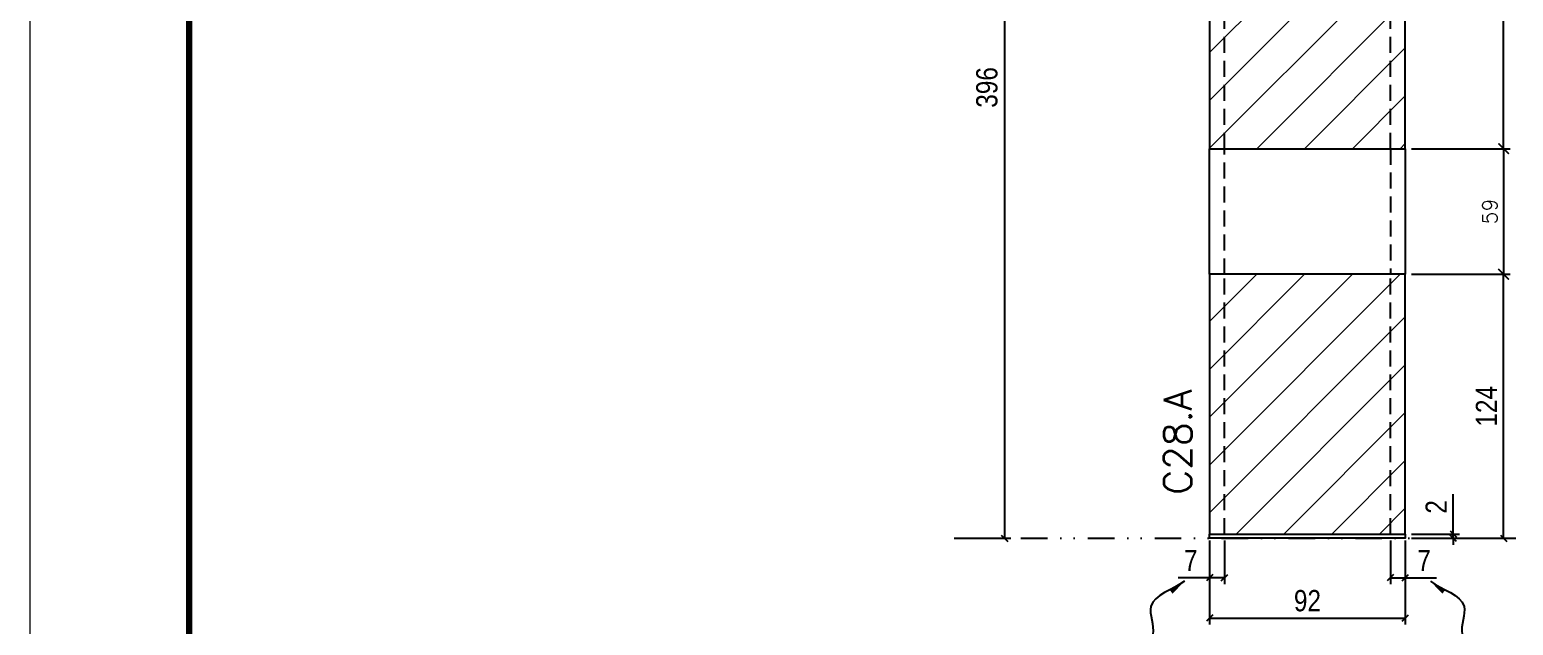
# Model space of a CAD drawing. Extents: x 2949 to 9230, y 1140 to 12527.
# Drawn here: x 2949 to 3647, y 2639 to 2918 of the extents above; entities that cross this region are included whole.
import ezdxf

# ---------------------------------------------------------------- set-up
doc = ezdxf.new("R2010")
doc.units = 0
for name, pattern in [('DASHED', [0.75, 0.5, -0.25]), ('DIVIDE2', [0.625, 0.25, -0.125, 0, -0.125, 0, -0.125]), ('HIDDEN', [0.375, 0.25, -0.125])]:
    doc.linetypes.add(name, pattern=pattern)
for name, color, linetype in [('COTA', 241, 'Continuous'), ('cotas', 4, 'Continuous'), ('Nível', 160, 'Continuous'), ('Painéis', 200, 'Continuous'), ('Sarrafo de Pressão', 42, 'HIDDEN')]:
    doc.layers.add(name, color=color, linetype=linetype)
for name, color, linetype, lineweight in [('Folhas', 255, 'Continuous', 9), ('Hachura', 251, 'Continuous', 9), ('SARRAFO DE PRESSAO', 251, 'DASHED', 9), ('Texto Seção', 7, 'Continuous', 15)]:
    doc.layers.add(name, color=color, linetype=linetype, lineweight=lineweight)
doc.styles.add('COTA TECNICA', font='techl___.ttf', dxfattribs={"height": 10})
doc.styles.add('COTA TECNICA-50', font='techl___.ttf', dxfattribs={"height": 10})
doc.styles.add('REGUA-120', font='ROMANS.shx', dxfattribs={"height": 15})
doc.styles.add('ROMANS', font='romans.shx')
doc.styles.get("Standard").update_dxf_attribs({"font": 'arial.ttf'})
doc.dimstyles.new('COTA PAINEL-50', dxfattribs={"dimtxt": 10, "dimasz": 3, "dimexe": 3, "dimexo": 3, "dimgap": 3, "dimtad": 1, "dimdec": 1, "dimzin": 12, "dimdsep": 46, "dimtxsty": 'COTA TECNICA-50', "dimblk1": 'OBLIQUE', "dimblk2": 'OBLIQUE', "dimsah": 1, "dimcen": 0.9, "dimclrd": 4, "dimclre": 4, "dimclrt": 240, "dimadec": 1, "dimazin": 3, "dimtfac": 1, "dimtdec": 1, "dimtmove": 0, "dimatfit": 3, "dimfxl": 1, "dimtolj": 1, "dimtzin": 12, "dimarcsym": 0})
doc.dimstyles.new('Cota Paínel', dxfattribs={"dimtxt": 7, "dimasz": 5, "dimexe": 3, "dimexo": 3, "dimgap": 3, "dimtad": 1, "dimdec": 1, "dimzin": 12, "dimdsep": 46, "dimtxsty": 'ROMANS', "dimblk": 'ARCHTICK', "dimcen": 0, "dimclrd": 4, "dimclre": 4, "dimclrt": 1, "dimadec": 1, "dimazin": 3, "dimtfac": 1, "dimtdec": 1, "dimtmove": 0, "dimatfit": 3, "dimldrblk": 'OBLIQUE', "dimfxl": 1, "dimtolj": 1, "dimtzin": 12, "dimarcsym": 0})
doc.dimstyles.new('PAINEL', dxfattribs={"dimtxt": 10, "dimasz": 3, "dimexe": 3, "dimexo": 3, "dimgap": 3, "dimtad": 1, "dimdec": 1, "dimzin": 12, "dimdsep": 46, "dimtxsty": 'COTA TECNICA', "dimblk1": 'OBLIQUE', "dimblk2": 'OBLIQUE', "dimsah": 1, "dimcen": 0.9, "dimclrd": 4, "dimclre": 4, "dimclrt": 240, "dimadec": 1, "dimazin": 3, "dimtfac": 1, "dimtdec": 1, "dimtmove": 0, "dimatfit": 3, "dimfxl": 1, "dimtolj": 1, "dimtzin": 12, "dimarcsym": 0})
doc.dimstyles.get("Standard").update_dxf_attribs({"dimtxt": 0.18, "dimasz": 0.18, "dimexe": 0.18, "dimexo": 0.0625, "dimgap": 0.09, "dimtad": 0, "dimtih": 1, "dimtoh": 1, "dimdec": 4, "dimzin": 0, "dimdsep": 46, "dimtxsty": 'Standard', "dimcen": 0.09, "dimadec": 0, "dimazin": 0, "dimtfac": 1, "dimtdec": 4, "dimtofl": 0, "dimtmove": 0, "dimatfit": 3, "dimfxl": 1, "dimtolj": 1, "dimtzin": 0, "dimarcsym": 0})

# ---------------------------------------------------------------- blocks, each defined once
blk = doc.blocks.new('9999999999')
at = {"layer": 'Folhas'}
blk.add_lwpolyline([(98138.98, 34190.21), (99623.98, 34190.21), (99623.98, 35240.21), (98138.98, 35240.21)], close=True, dxfattribs=at)
at = {"layer": 'Folhas', "color": 30, "const_width": 3}
blk.add_lwpolyline([(98213.98, 34230.21), (99583.98, 34230.21), (99583.98, 35200.21), (98213.98, 35200.21)], close=True, dxfattribs=at)
blk = doc.blocks.new('_Oblique')
at = {"color": 0, "linetype": 'ByBlock', "lineweight": -2}
blk.add_line((-0.5, -0.5), (0.5, 0.5), dxfattribs=at)
blk = doc.blocks.new('*D1171')
at = {"layer": 'cotas', "color": 4, "linetype": 'ByBlock', "lineweight": -2, "transparency": 16777216}
for p, q in [((3386.69, 3075.42), (3410.41, 3075.42)), ((3407.41, 3075.42), (3407.41, 2679.42)), ((3386.69, 2679.42), (3410.41, 2679.42))]:
    blk.add_line(p, q, dxfattribs=at)
at = {"layer": 'Defpoints', "color": 0, "linetype": 'ByBlock', "transparency": 16777216}
for p in [(3383.69, 3075.42), (3383.69, 2679.42), (3407.41, 2679.42)]:
    blk.add_point(p, dxfattribs=at)
at = {"layer": 'cotas', "color": 4, "linetype": 'ByBlock', "lineweight": -2, "transparency": 16777216, "xscale": 3, "yscale": 3, "zscale": 3}
for p, rotation in [((3407.41, 3075.42), 90), ((3407.41, 2679.42), 270)]:
    blk.add_blockref('_Oblique', p, dxfattribs=dict(at, rotation=rotation))
at = {"layer": 'cotas', "color": 240, "linetype": 'ByBlock', "transparency": 16777216, "insert": (3399.16, 2891.2), "char_height": 10, "attachment_point": 5, "rotation": 90, "style": 'COTA TECNICA'}
blk.add_mtext('\\A1;396', dxfattribs=at)
blk = doc.blocks.new('*D1150')
at = {"layer": 'COTA', "color": 4, "lineweight": -2, "transparency": 16777216}
for p, q in [((3503.86, 2678.42), (3503.86, 2638.96)), ((3595.86, 2678.42), (3595.86, 2638.96)), ((3503.86, 2641.96), (3595.86, 2641.96))]:
    blk.add_line(p, q, dxfattribs=at)
at = {"layer": 'Defpoints', "color": 0, "transparency": 16777216}
for p in [(3503.86, 2681.42), (3595.86, 2681.42), (3595.86, 2641.96)]:
    blk.add_point(p, dxfattribs=at)
at = {"layer": 'COTA', "color": 4, "lineweight": -2, "transparency": 16777216, "xscale": 3, "yscale": 3, "zscale": 3, "rotation": 180}
blk.add_blockref('_Oblique', (3503.86, 2641.96), dxfattribs=at)
at = {"layer": 'COTA', "color": 4, "lineweight": -2, "transparency": 16777216, "xscale": 3, "yscale": 3, "zscale": 3}
blk.add_blockref('_Oblique', (3595.86, 2641.96), dxfattribs=at)
at = {"layer": 'COTA', "color": 240, "transparency": 16777216, "insert": (3549.86, 2650.05), "char_height": 10, "attachment_point": 5, "style": 'COTA TECNICA'}
blk.add_mtext('\\A1;92', dxfattribs=at)
blk = doc.blocks.new('*D1151')
at = {"layer": 'COTA', "color": 4, "lineweight": -2, "transparency": 16777216}
for p, q in [((3598.86, 2803.42), (3645.1, 2803.42)), ((3642.1, 2679.42), (3642.1, 2803.42)), ((3598.86, 2679.42), (3645.1, 2679.42))]:
    blk.add_line(p, q, dxfattribs=at)
at = {"layer": 'Defpoints', "color": 0, "transparency": 16777216}
for p in [(3595.86, 2803.42), (3642.1, 2803.42), (3595.86, 2679.42)]:
    blk.add_point(p, dxfattribs=at)
at = {"layer": 'COTA', "color": 4, "lineweight": -2, "transparency": 16777216, "xscale": 3, "yscale": 3, "zscale": 3}
for p, rotation in [((3642.1, 2803.42), 90), ((3642.1, 2679.42), 270)]:
    blk.add_blockref('_Oblique', p, dxfattribs=dict(at, rotation=rotation))
at = {"layer": 'COTA', "color": 240, "transparency": 16777216, "insert": (3634.03, 2741.42), "char_height": 10, "attachment_point": 5, "rotation": 90, "style": 'COTA TECNICA-50'}
blk.add_mtext('\\A1;124', dxfattribs=at)
blk = doc.blocks.new('*D1152')
at = {"layer": 'COTA', "color": 4, "lineweight": -2, "transparency": 16777216}
for p, q in [((3618.39, 2681.42), (3618.39, 2700.22)), ((3598.86, 2681.42), (3621.39, 2681.42)), ((3598.86, 2679.42), (3621.39, 2679.42)), ((3618.39, 2679.42), (3618.39, 2681.42)), ((3618.39, 2679.42), (3618.39, 2676.42))]:
    blk.add_line(p, q, dxfattribs=at)
at = {"layer": 'Defpoints', "color": 0, "transparency": 16777216}
for p in [(3595.86, 2681.42), (3595.86, 2679.42), (3618.39, 2679.42)]:
    blk.add_point(p, dxfattribs=at)
at = {"layer": 'COTA', "color": 4, "lineweight": -2, "transparency": 16777216, "xscale": 3, "yscale": 3, "zscale": 3}
for p, rotation in [((3618.39, 2681.42), 270), ((3618.39, 2679.42), 90)]:
    blk.add_blockref('_Oblique', p, dxfattribs=dict(at, rotation=rotation))
at = {"layer": 'COTA', "color": 240, "transparency": 16777216, "insert": (3610.39, 2694.16), "char_height": 10, "attachment_point": 5, "rotation": 90, "style": 'COTA TECNICA-50'}
blk.add_mtext('\\A1;2', dxfattribs=at)
blk = doc.blocks.new('*D1153')
at = {"layer": 'COTA', "color": 4, "linetype": 'ByBlock', "lineweight": -2, "transparency": 16777216}
for p, q in [((3598.86, 3033.42), (3645.1, 3033.42)), ((3642.1, 2862.42), (3642.1, 3033.42)), ((3598.86, 2862.42), (3645.1, 2862.42))]:
    blk.add_line(p, q, dxfattribs=at)
at = {"layer": 'Defpoints', "color": 0, "linetype": 'ByBlock', "transparency": 16777216}
for p in [(3595.86, 3033.42), (3642.1, 3033.42), (3595.86, 2862.42)]:
    blk.add_point(p, dxfattribs=at)
at = {"layer": 'COTA', "color": 4, "linetype": 'ByBlock', "lineweight": -2, "transparency": 16777216, "xscale": 3, "yscale": 3, "zscale": 3}
for p, rotation in [((3642.1, 3033.42), 90), ((3642.1, 2862.42), 270)]:
    blk.add_blockref('_Oblique', p, dxfattribs=dict(at, rotation=rotation))
at = {"layer": 'COTA', "color": 240, "linetype": 'ByBlock', "transparency": 16777216, "insert": (3634.03, 2947.92), "char_height": 10, "attachment_point": 5, "rotation": 90, "style": 'COTA TECNICA'}
blk.add_mtext('\\A1;171', dxfattribs=at)
blk = doc.blocks.new('*D1165')
at = {"layer": 'COTA', "color": 4, "lineweight": -2, "transparency": 16777216}
for p, q in [((3503.86, 2676.42), (3503.86, 2657.91)), ((3510.86, 2678.42), (3510.86, 2657.91)), ((3503.86, 2660.91), (3489.13, 2660.91)), ((3510.86, 2660.91), (3503.86, 2660.91))]:
    blk.add_line(p, q, dxfattribs=at)
at = {"layer": 'Defpoints', "color": 0, "transparency": 16777216}
for p in [(3503.86, 2679.42), (3510.86, 2681.42), (3503.86, 2660.91)]:
    blk.add_point(p, dxfattribs=at)
at = {"layer": 'COTA', "color": 4, "lineweight": -2, "transparency": 16777216, "xscale": 3, "yscale": 3, "zscale": 3, "rotation": 180}
blk.add_blockref('_Oblique', (3503.86, 2660.91), dxfattribs=at)
at = {"layer": 'COTA', "color": 4, "lineweight": -2, "transparency": 16777216, "xscale": 3, "yscale": 3, "zscale": 3}
blk.add_blockref('_Oblique', (3510.86, 2660.91), dxfattribs=at)
at = {"layer": 'COTA', "color": 240, "transparency": 16777216, "insert": (3495, 2668.98), "char_height": 10, "attachment_point": 5, "style": 'COTA TECNICA-50'}
blk.add_mtext('\\A1;7', dxfattribs=at)
blk = doc.blocks.new('*D1166')
at = {"layer": 'COTA', "color": 4, "lineweight": -2, "transparency": 16777216}
for p, q in [((3588.86, 2678.42), (3588.86, 2657.91)), ((3595.86, 2676.42), (3595.86, 2657.91)), ((3588.86, 2660.91), (3595.86, 2660.91)), ((3595.86, 2660.91), (3610.59, 2660.91))]:
    blk.add_line(p, q, dxfattribs=at)
at = {"layer": 'Defpoints', "color": 0, "transparency": 16777216}
for p in [(3588.86, 2681.42), (3595.86, 2679.42), (3595.86, 2660.91)]:
    blk.add_point(p, dxfattribs=at)
at = {"layer": 'COTA', "color": 4, "lineweight": -2, "transparency": 16777216, "xscale": 3, "yscale": 3, "zscale": 3, "rotation": 180}
blk.add_blockref('_Oblique', (3588.86, 2660.91), dxfattribs=at)
at = {"layer": 'COTA', "color": 4, "lineweight": -2, "transparency": 16777216, "xscale": 3, "yscale": 3, "zscale": 3}
blk.add_blockref('_Oblique', (3595.86, 2660.91), dxfattribs=at)
at = {"layer": 'COTA', "color": 240, "transparency": 16777216, "insert": (3604.73, 2668.98), "char_height": 10, "attachment_point": 5, "style": 'COTA TECNICA-50'}
blk.add_mtext('\\A1;7', dxfattribs=at)
blk = doc.blocks.new('_ArchTick')
at = {"color": 0, "linetype": 'ByBlock', "const_width": 0.15}
blk.add_lwpolyline([(-0.5, -0.5), (0.5, 0.5)], dxfattribs=at)
blk = doc.blocks.new('*D1169')
at = {"layer": 'COTA', "color": 4, "lineweight": -2, "transparency": 16777216}
for p, q in [((3598.86, 2862.42), (3645.1, 2862.42)), ((3642.1, 2862.42), (3642.1, 2803.42)), ((3598.86, 2803.42), (3645.1, 2803.42))]:
    blk.add_line(p, q, dxfattribs=at)
at = {"layer": 'Defpoints', "color": 0, "transparency": 16777216}
for p in [(3595.86, 2862.42), (3595.86, 2803.42), (3642.1, 2803.42)]:
    blk.add_point(p, dxfattribs=at)
at = {"layer": 'COTA', "color": 4, "lineweight": -2, "transparency": 16777216, "xscale": 5, "yscale": 5, "zscale": 5}
for p, rotation in [((3642.1, 2862.42), 90), ((3642.1, 2803.42), 270)]:
    blk.add_blockref('_ArchTick', p, dxfattribs=dict(at, rotation=rotation))
at = {"layer": 'COTA', "color": 1, "transparency": 16777216, "insert": (3635.6, 2832.92), "char_height": 7, "attachment_point": 5, "rotation": 90, "style": 'ROMANS'}
blk.add_mtext('\\A1;59', dxfattribs=at)

msp = doc.modelspace()

# ---------------------------------------------------------------- hatches: boundary and pattern name
at = {"layer": 'Hachura', "linetype": 'ByBlock'}
h = msp.add_hatch(dxfattribs=at)
h.set_pattern_fill('ANSI31', color=256, scale=5)
h.set_pattern_definition([(45, (-126071.967, -22654.47), (-11.2253202, 11.2253202), [])])
h.paths.add_polyline_path([(3595.86, 3033.42), (3503.86, 3033.42), (3503.86, 2862.42), (3595.86, 2862.42)])
h = msp.add_hatch(dxfattribs=at)
h.set_pattern_fill('ANSI31', color=256, scale=5)
h.set_pattern_definition([(45, (-126071.967, -22713.47), (-11.2253202, 11.2253202), [])])
h.paths.add_polyline_path([(3595.86, 2803.42), (3503.86, 2803.42), (3503.86, 2681.42), (3595.86, 2681.42)])

# ---------------------------------------------------------------- linework, layer by layer
at = {"layer": 'Nível', "color": 4, "linetype": 'DIVIDE2', "ltscale": 50}
msp.add_line((3383.69, 2679.42), (4394.03, 2679.42), dxfattribs=at)
at = {"layer": 'Painéis'}
for p, q in [((3503.86, 2803.42), (3503.86, 2862.42)), ((3595.86, 2862.42), (3595.86, 2803.42))]:
    msp.add_line(p, q, dxfattribs=at)
for points in [[(3503.86, 2862.42), (3595.86, 2862.42), (3595.86, 3033.42), (3503.86, 3033.42)], [(3503.86, 2681.42), (3595.86, 2681.42), (3595.86, 2803.42), (3503.86, 2803.42)], [(3503.86, 2681.42), (3595.86, 2681.42), (3595.86, 2679.42), (3503.86, 2679.42)]]:
    msp.add_lwpolyline(points, close=True, dxfattribs=at)
at = {"layer": 'Sarrafo de Pressão', "ltscale": 30}
for p, q in [((3510.86, 2862.42), (3510.86, 3033.42)), ((3588.86, 2862.42), (3588.86, 3033.42)), ((3510.86, 2803.42), (3510.86, 2862.42)), ((3588.86, 2862.42), (3588.86, 2803.42)), ((3510.86, 2681.42), (3510.86, 2803.42)), ((3588.86, 2681.42), (3588.86, 2803.42))]:
    msp.add_line(p, q, dxfattribs=at)

# ---------------------------------------------------------------- block references
at = {"layer": 'SARRAFO DE PRESSAO', "color": 6, "linetype": 'ByBlock'}
msp.add_blockref('9999999999', (-95189.94, -31902.07), dxfattribs=at)

# ---------------------------------------------------------------- texts
at = {"layer": 'Texto Seção', "insert": (3495.32, 2699.88), "char_height": 13, "width": 285.3299, "attachment_point": 7, "rotation": 90, "style": 'REGUA-120'}
msp.add_mtext('C28.A', dxfattribs=at)

# ---------------------------------------------------------------- dimensions: what is measured, and where the dimension line sits
at = {"layer": 'COTA', "linetype": 'ByBlock'}
dim = msp.add_linear_dim(base=(3642.1, 3033.42), p1=(3595.86, 2862.42), p2=(3595.86, 3033.42), angle=90, dimstyle='PAINEL', override={"dimtmove": 1}, dxfattribs=at)
dim.commit()
dim.dimension.update_dxf_attribs({"geometry": '*D1153', "text_midpoint": (3634.03, 2947.92)})
at = {"layer": 'COTA'}
for base, p1, p2, angle, dimstyle, picture, middle in [((3642.1, 2803.42), (3595.86, 2862.42), (3595.86, 2803.42), 90, 'Cota Paínel', '*D1169', (3635.6, 2832.92)), ((3642.1, 2803.42), (3595.86, 2679.42), (3595.86, 2803.42), 90, 'COTA PAINEL-50', '*D1151', (3634.03, 2741.42)), ((3503.86, 2660.91), (3510.86, 2681.42), (3503.86, 2679.42), 180, 'COTA PAINEL-50', '*D1165', (3495, 2668.98))]:
    dim = msp.add_linear_dim(base=base, p1=p1, p2=p2, angle=angle, dimstyle=dimstyle, dxfattribs=at)
    dim.commit()
    dim.dimension.update_dxf_attribs({"geometry": picture, "text_midpoint": middle})
dim = msp.add_linear_dim(base=(3618.39, 2679.42), p1=(3595.86, 2681.42), p2=(3595.86, 2679.42), angle=90, dimstyle='COTA PAINEL-50', dxfattribs=at)
dim.commit()
dim.dimension.update_dxf_attribs({"geometry": '*D1152', "text_midpoint": (3618.39, 2694.16), "dimtype": 160})
dim = msp.add_linear_dim(base=(3595.86, 2641.96), p1=(3503.86, 2681.42), p2=(3595.86, 2681.42), dimstyle='PAINEL', override={"dimarcsym": 2}, dxfattribs=at)
dim.commit()
dim.dimension.update_dxf_attribs({"geometry": '*D1150', "text_midpoint": (3549.86, 2650.05)})
dim = msp.add_linear_dim(base=(3595.86, 2660.91), p1=(3588.86, 2681.42), p2=(3595.86, 2679.42), dimstyle='COTA PAINEL-50', dxfattribs=at)
dim.commit()
dim.dimension.update_dxf_attribs({"geometry": '*D1166', "text_midpoint": (3604.73, 2668.98)})
at = {"layer": 'cotas', "linetype": 'ByBlock'}
dim = msp.add_linear_dim(base=(3407.41, 2679.42), p1=(3383.69, 3075.42), p2=(3383.69, 2679.42), angle=90, dimstyle='PAINEL', dxfattribs=at)
dim.commit()
dim.dimension.update_dxf_attribs({"geometry": '*D1171', "text_midpoint": (3407.41, 2891.2), "dimtype": 160})

# ---------------------------------------------------------------- leaders
at = {"layer": 'COTA', "path_type": 1}
for points in [[(3492.03, 2659.24), (3476.25, 2647.4), (3477.17, 2634.39), (3471.62, 2624.61)], [(3607.69, 2659.24), (3623.48, 2647.4), (3622.55, 2634.39), (3628.1, 2624.61)]]:
    msp.add_leader(points, dimstyle='Standard', override={"dimasz": 8}, dxfattribs=at)

doc.saveas('drawing.dxf')
